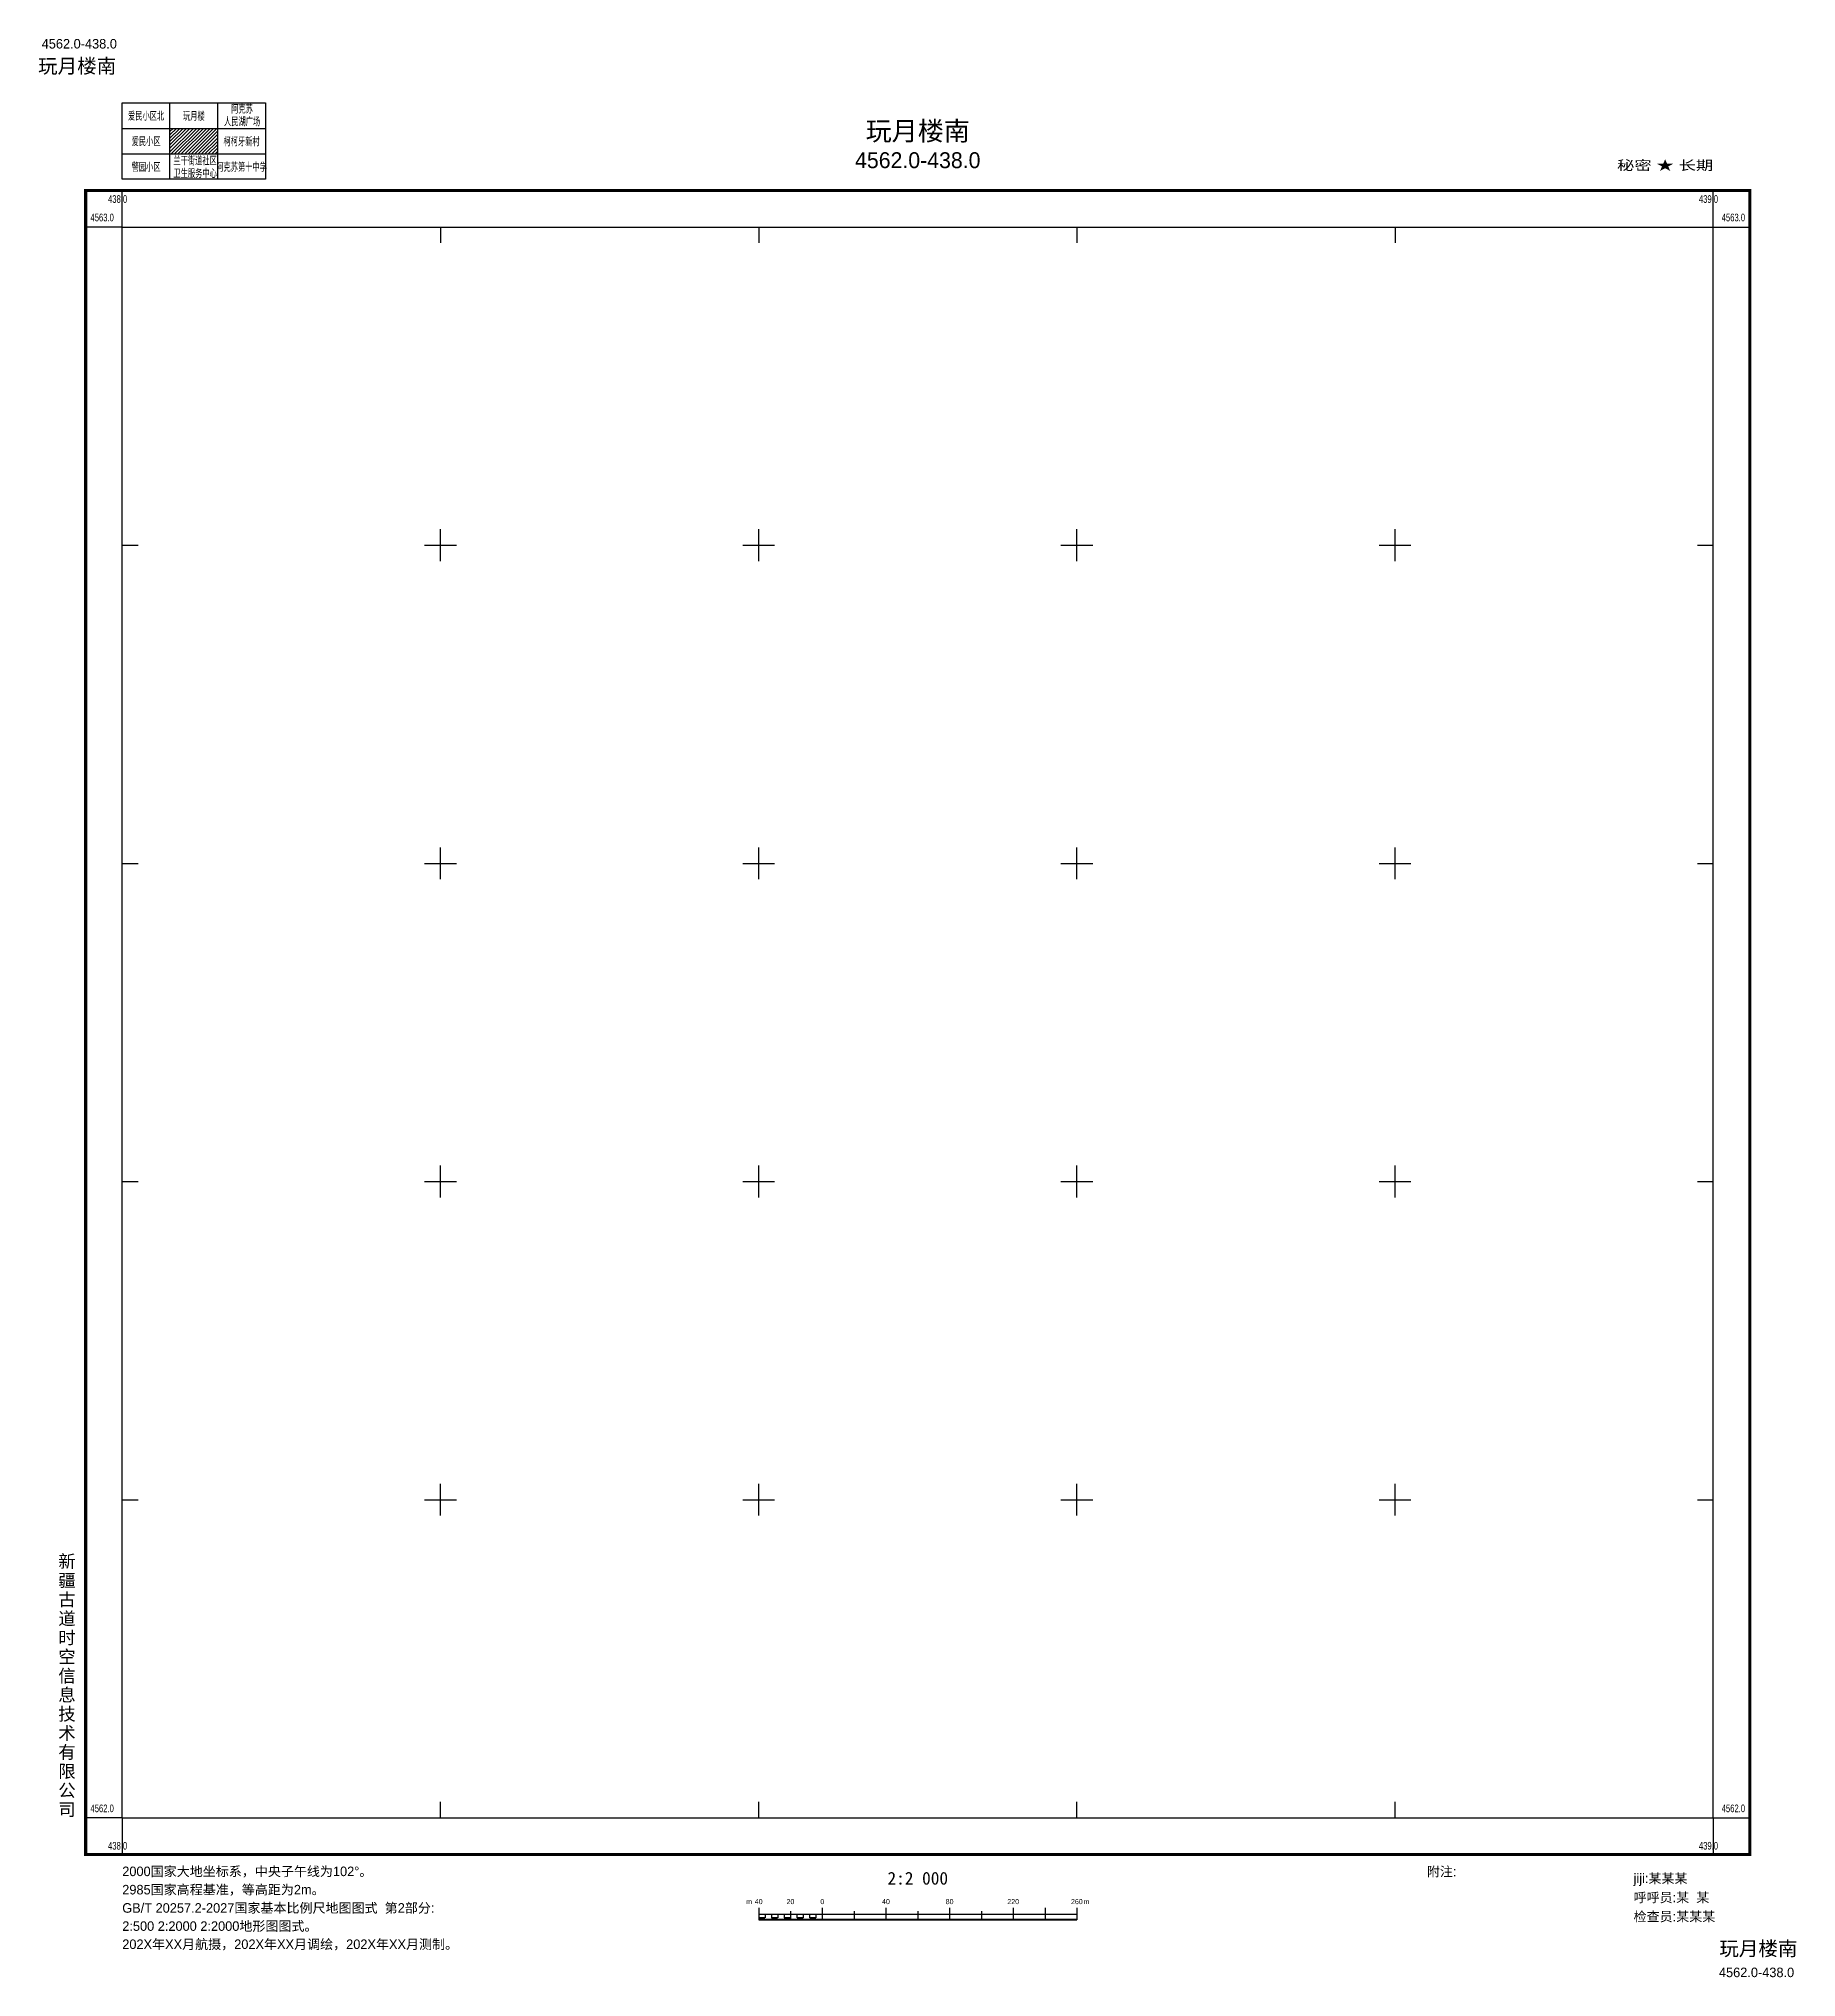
# Model space of a CAD drawing. Extents: x 437948 to 439052, y 4561900 to 4563118.
import ezdxf
from ezdxf.enums import TextEntityAlignment as Align

# ---------------------------------------------------------------- set-up
doc = ezdxf.new("R2010")
doc.units = 0
doc.header["$LTSCALE"] = 2
doc.layers.add('图廓整饰', color=7, linetype='CONTINUOUS')
doc.styles.add('中等线体', font='')
doc.styles.add('宋体', font='')
doc.styles.add('细等线体', font='', dxfattribs={"width": 0.8})
doc.styles.add('长等线体', font='', dxfattribs={"width": 0.8})
doc.styles.add('黑体', font='')
doc.styles.get('中等线体').set_extended_font_data('FZZhongDengXian-Z07S')
doc.styles.get('宋体').set_extended_font_data('SimSun')
doc.styles.get('细等线体').set_extended_font_data('FZXiDengXian-Z06S')
doc.styles.get('长等线体').set_extended_font_data('FZXiDengXian-Z06S')
doc.styles.get('黑体').set_extended_font_data('SimHei')

msp = doc.modelspace()

# ---------------------------------------------------------------- linework, layer by layer
at = {"layer": '图廓整饰'}
for p, q in [((438030, 4563060.1), (438031.9, 4563062)), ((438030, 4563058), (438034, 4563062)), ((438030, 4563055.8), (438036.2, 4563062)), ((438030, 4563053.7), (438038.3, 4563062)), ((438030, 4563051.6), (438040.4, 4563062)), ((438030, 4563049.5), (438042.5, 4563062)), ((438030, 4563047.3), (438044.7, 4563062)), ((438030.8, 4563046), (438046.8, 4563062)), ((438032.9, 4563046), (438048.9, 4563062)), ((438035, 4563046), (438051, 4563062)), ((438037.1, 4563046), (438053.1, 4563062)), ((438039.3, 4563046), (438055.3, 4563062)), ((438041.4, 4563046), (438057.4, 4563062)), ((438043.5, 4563046), (438059.5, 4563062)), ((438045.6, 4563046), (438060, 4563060.4)), ((438047.7, 4563046), (438060, 4563058.3)), ((438049.9, 4563046), (438060, 4563056.1)), ((438052, 4563046), (438060, 4563054)), ((438054.1, 4563046), (438060, 4563051.9)), ((438056.2, 4563046), (438060, 4563049.8)), ((438058.3, 4563046), (438060, 4563047.7)), ((438400, 4561943.4), (438400, 4561936)), ((438440, 4561943.4), (438440, 4561936)), ((438480, 4561943.4), (438480, 4561936)), ((438520, 4561943.4), (438520, 4561936)), ((438560, 4561943.4), (438560, 4561936)), ((438580, 4561943.4), (438580, 4561936)), ((438600, 4561943.4), (438600, 4561936)), ((438400, 4561939.4), (438600, 4561939.4)), ((438404, 4561939.4), (438404, 4561937.2)), ((438408, 4561939.4), (438408, 4561937.2)), ((438412, 4561939.4), (438412, 4561937.2)), ((438416, 4561939.4), (438416, 4561937.2)), ((438420, 4561941.4), (438420, 4561936)), ((438424, 4561939.4), (438424, 4561937.2)), ((438428, 4561939.4), (438428, 4561937.2)), ((438432, 4561939.4), (438432, 4561937.2)), ((438436, 4561939.4), (438436, 4561937.2)), ((438460, 4561941.4), (438460, 4561936)), ((438500, 4561941.4), (438500, 4561936)), ((438540, 4561941.4), (438540, 4561936))]:
    msp.add_line(p, q, dxfattribs=at)
at = {"layer": '图廓整饰', "flags": 128}
msp.add_lwpolyline([(438000, 4563030), (438000, 4563078), (438090, 4563078), (438090, 4563030)], close=True, dxfattribs=at)
for points in [[(438030, 4563030), (438030, 4563078)], [(438060, 4563030), (438060, 4563078)], [(438000, 4563062), (438090, 4563062)], [(438000, 4563046), (438090, 4563046)], [(438000, 4563000), (438000, 4563023)], [(439000, 4563000), (439000, 4563023)], [(438000, 4563000), (437977, 4563000)], [(438000, 4562000), (438000, 4563000)], [(438000, 4563000), (439000, 4563000)], [(438200, 4563000), (438200, 4562990)], [(438400, 4563000), (438400, 4562990)], [(438600, 4563000), (438600, 4562990)], [(438800, 4563000), (438800, 4562990)], [(439000, 4562000), (439000, 4563000)], [(439000, 4563000), (439023, 4563000)], [(438200, 4562790), (438200, 4562810)], [(438400, 4562790), (438400, 4562810)], [(438600, 4562790), (438600, 4562810)], [(438800, 4562790), (438800, 4562810)], [(438000, 4562800), (438010, 4562800)], [(438190, 4562800), (438210, 4562800)], [(438390, 4562800), (438410, 4562800)], [(438590, 4562800), (438610, 4562800)], [(438790, 4562800), (438810, 4562800)], [(438990, 4562800), (439000, 4562800)], [(438200, 4562590), (438200, 4562610)], [(438400, 4562590), (438400, 4562610)], [(438600, 4562590), (438600, 4562610)], [(438800, 4562590), (438800, 4562610)], [(438000, 4562600), (438010, 4562600)], [(438190, 4562600), (438210, 4562600)], [(438390, 4562600), (438410, 4562600)], [(438590, 4562600), (438610, 4562600)], [(438790, 4562600), (438810, 4562600)], [(438990, 4562600), (439000, 4562600)], [(438200, 4562390), (438200, 4562410)], [(438400, 4562390), (438400, 4562410)], [(438600, 4562390), (438600, 4562410)], [(438800, 4562390), (438800, 4562410)], [(438000, 4562400), (438010, 4562400)], [(438190, 4562400), (438210, 4562400)], [(438390, 4562400), (438410, 4562400)], [(438590, 4562400), (438610, 4562400)], [(438790, 4562400), (438810, 4562400)], [(438990, 4562400), (439000, 4562400)], [(438000, 4562200), (438010, 4562200)], [(438190, 4562200), (438210, 4562200)], [(438200, 4562190), (438200, 4562210)], [(438390, 4562200), (438410, 4562200)], [(438400, 4562190), (438400, 4562210)], [(438590, 4562200), (438610, 4562200)], [(438600, 4562190), (438600, 4562210)], [(438790, 4562200), (438810, 4562200)], [(438800, 4562190), (438800, 4562210)], [(438990, 4562200), (439000, 4562200)], [(438200, 4562000), (438200, 4562010)], [(438400, 4562000), (438400, 4562010)], [(438600, 4562000), (438600, 4562010)], [(438800, 4562000), (438800, 4562010)], [(438000, 4562000), (437977, 4562000)], [(438000, 4562000), (439000, 4562000)], [(438000, 4562000), (438000, 4561977)], [(439000, 4562000), (439023, 4562000)], [(439000, 4562000), (439000, 4561977)]]:
    msp.add_lwpolyline(points, dxfattribs=at)
at = {"layer": '图廓整饰', "const_width": 2, "flags": 128}
msp.add_lwpolyline([(437977, 4561977), (437977, 4563023), (439023, 4563023), (439023, 4561977)], close=True, dxfattribs=at)
at = {"layer": '图廓整饰', "const_width": 1.2, "flags": 128}
for points in [[(438400, 4561937.2), (438404, 4561937.2)], [(438400, 4561936), (438600, 4561936)], [(438408, 4561937.2), (438412, 4561937.2)], [(438416, 4561937.2), (438420, 4561937.2)], [(438424, 4561937.2), (438428, 4561937.2)], [(438432, 4561937.2), (438436, 4561937.2)]]:
    msp.add_lwpolyline(points, dxfattribs=at)

# ---------------------------------------------------------------- texts
at = {"layer": '图廓整饰', "linetype": 'Continuous', "style": '中等线体'}
for p in [(437973, 4563115.2), (439027.2, 4561902.9)]:
    msp.add_text('4562.0-438.0', height=6, dxfattribs=at).set_placement(p, align=Align.MIDDLE)
at = {"layer": '图廓整饰', "linetype": 'Continuous', "style": '黑体'}
msp.add_text('玩月楼南', height=9, dxfattribs=at).set_placement((437947.1, 4563094), align=Align.BOTTOM_LEFT)
at = {"layer": '图廓整饰', "linetype": 'Continuous', "style": '细等线体', "width": 0.65}
for s, p in [('阿克苏', (438075.3, 4563074.5)), ('爱民小区北', (438015, 4563070)), ('玩月楼', (438045, 4563070)), ('人民湖广场', (438075.3, 4563066.5)), ('爱民小区', (438015, 4563054)), ('柯柯牙新村', (438075, 4563054)), ('警园小区', (438015, 4563038)), ('兰干街道社区', (438045.8, 4563042)), ('阿克苏第十中学', (438075, 4563038)), ('卫生服务中心', (438045.8, 4563034))]:
    msp.add_text(s, height=5, dxfattribs=at).set_placement(p, align=Align.MIDDLE)
at = {"layer": '图廓整饰', "linetype": 'Continuous'}
for s, height, style, p in [('玩月楼南', 12, '中等线体', (438500, 4563050.8)), ('4562.0-438.0', 10, '长等线体', (438500, 4563034))]:
    msp.add_text(s, height=height, dxfattribs=dict(at, style=style)).set_placement(p, align=Align.BOTTOM_CENTER)
at = {"layer": '图廓整饰', "linetype": 'Continuous', "style": '细等线体', "width": 1.3333}
msp.add_text('秘密 ★ 长期', height=6, dxfattribs=at).set_placement((439000, 4563034), align=Align.BOTTOM_RIGHT)
at = {"layer": '图廓整饰', "linetype": 'Continuous', "style": '中等线体', "width": 0.75}
for s, p in [('438.0', (438003.1, 4563017.6)), ('439.0', (439003, 4563017.6)), ('4563.0', (439020, 4563006)), ('4562.0', (439020, 4562006)), ('438.0', (438003.1, 4561982.5)), ('439.0', (439003, 4561982.5))]:
    msp.add_text(s, height=4.8, dxfattribs=at).set_placement(p, align=Align.MIDDLE_RIGHT)
for s, p in [('4563.0', (437980, 4563006)), ('4562.0', (437980, 4562006))]:
    msp.add_text(s, height=4.8, dxfattribs=at).set_placement(p, align=Align.MIDDLE_LEFT)
at = {"layer": '图廓整饰', "style": '细等线体'}
for s, height, p in [('新', 8, (437959.8, 4562157.3)), ('疆', 8, (437959.8, 4562145.3)), ('古', 8, (437959.8, 4562133.3)), ('道', 8, (437959.8, 4562121.3)), ('时', 8, (437959.8, 4562109.3)), ('空', 8, (437959.8, 4562097.3)), ('信', 8, (437959.8, 4562085.3)), ('息', 8, (437959.8, 4562073.3)), ('技', 8, (437959.8, 4562061.3)), ('术', 8, (437959.8, 4562049.3)), ('有', 8, (437959.8, 4562037.3)), ('限', 8, (437959.8, 4562025.3)), ('公', 8, (437959.8, 4562013.3)), ('司', 8, (437959.8, 4562001.3)), ('2000国家大地坐标系，中央子午线为102°。', 6, (438000, 4561963.4)), ('附注:', 6, (438820, 4561963.3)), ('2985国家高程基准，等高距为2m。', 6, (438000, 4561951.9)), ('jiji:某某某', 6, (438949.9, 4561959)), ('GB/T 20257.2-2027国家基本比例尺地图图式  第2部分: ', 6, (438000, 4561940.4)), ('呼呼员:某  某', 6, (438949.9, 4561947)), ('2:500 2:2000 2:2000地形图图式。', 6, (438000, 4561929)), ('检查员:某某某', 6, (438949.9, 4561935)), ('202X年XX月航摄，202X年XX月调绘，202X年XX月测制。', 6, (438000, 4561917.6))]:
    msp.add_text(s, height=height, dxfattribs=at).set_placement(p)
at = {"layer": '图廓整饰'}
for s, height, style, p in [('2:2 000', 8, '宋体', (438500, 4561962)), ('m', 3.2, '中等线体', (438394, 4561947.4)), ('40', 3.2, '中等线体', (438400, 4561947.4)), ('20', 3.2, '中等线体', (438420, 4561947.4)), ('0', 3.2, '中等线体', (438440, 4561947.4)), ('40', 3.2, '中等线体', (438480, 4561947.4)), ('80', 3.2, '中等线体', (438520, 4561947.4)), ('220', 3.2, '中等线体', (438560, 4561947.4)), ('260', 3.2, '中等线体', (438600, 4561947.4)), ('m', 3.2, '中等线体', (438606, 4561947.4))]:
    msp.add_text(s, height=height, dxfattribs=dict(at, style=style)).set_placement(p, align=Align.MIDDLE)
at = {"layer": '图廓整饰', "linetype": 'Continuous', "style": '黑体'}
msp.add_text('玩月楼南', height=9, dxfattribs=at).set_placement((439052.9, 4561922.4), align=Align.TOP_RIGHT)

doc.saveas('drawing.dxf')
